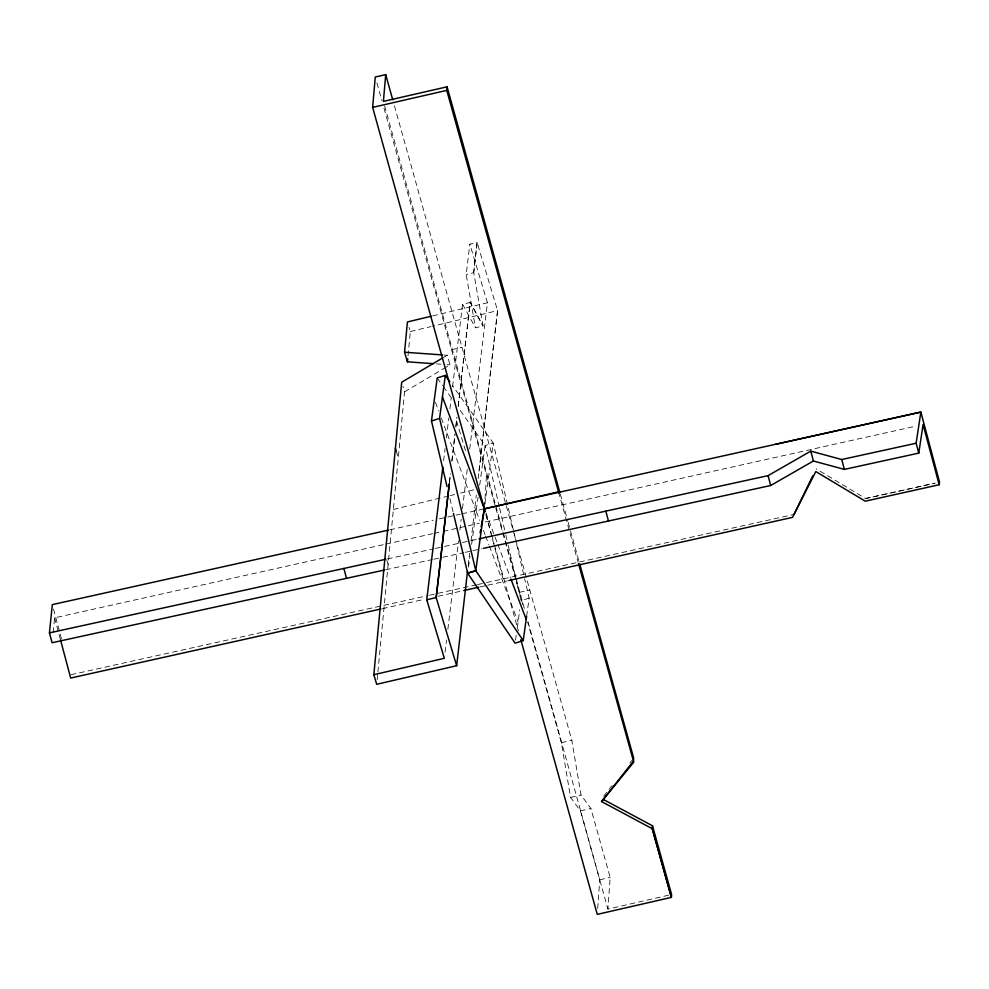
<?xml version="1.0" encoding="UTF-8"?>
<svg xmlns="http://www.w3.org/2000/svg" width="989" height="989" viewBox="0 0 989 989"><rect width="100%" height="100%" fill="white"/><g stroke="black" fill="none" stroke-linecap="round" stroke-linejoin="round"><path stroke-width="0.74" stroke-dasharray="4.95 3.71" d="M484.486 507.369L486.514 474.893M597.69 908.483L599.717 879.79L580.456 810.893L570.579 797.406L561.381 742.652L527.681 622.143M668.638 895.181L607.914 909.101L610.164 877.404L590.89 808.495L581.025 795.02L571.815 740.266L506.22 505.651M377.155 679.703L377.736 673.558M377.885 672.013L404.575 391.805L402.931 386.316M408.012 355.768L410.324 331.538L409.087 327.433M53.134 632.478L54.618 617.828L384.4 544.432M473.768 272.68L477.118 242.478L469.862 244.221L466.19 274.472L475.449 327.804L483.015 326.011L473.768 272.68L466.19 274.472M449.377 482.904L450.428 473.719M451.837 461.492L455.014 433.973M455.892 426.321L456.943 417.148M458.179 406.454L470.146 302.473L462.58 304.266L452.48 387.503M479.059 471.246L497.591 310.608L477.118 242.478L473.632 272.717M449.501 481.964L450.378 474.361M451.961 460.627L454.952 434.666M455.842 427.025L456.881 417.951M458.253 406.071L470.257 301.979L483.015 326.011L470.146 302.473M468.217 565.312L469.614 553.148M471.024 540.971L476.302 495.168M478.206 478.664L497.591 310.608L432.539 326.209M443.604 460.8L445.075 448.586M446.373 437.892L448.783 418.05M449.896 408.877L451.194 398.196M445.075 652.196L446.558 639.982M447.856 629.288L458.587 540.723M459.885 530.03L461.183 519.349M462.481 508.655L467.29 468.947M469.701 449.093L487.441 302.758L469.862 244.221M865.598 498.505L935.112 483.139L865.598 498.543L816.172 468.873M468.502 567.167L469.948 556.498M471.605 544.432L478.046 497.232M479.69 485.179L485.104 445.557L458.5 407.987M484.882 503.957L493.202 443.01L452.418 385.401M515.529 640.13L516.382 634.06M517.222 627.99L519.769 609.756M526.605 616.32L529.14 598.098L524.652 578.713M603.673 796.244L612.117 785.513M629.931 762.878L631.81 760.492M443.282 357.573L447.176 355.261L450.057 364.867L446.163 367.166M404.575 391.805L444.865 367.945M529.14 598.098L521.042 600.644L516.542 581.26M393.375 509.471L448.635 495.983M450.131 495.613L454.606 494.525M460.577 493.066L477.007 489.061M432.626 315.911L487.441 302.758M410.324 331.538L431.056 326.568M451.516 349.735L461.962 347.337M519.361 592.374L529.795 589.988M561.381 742.652L571.815 740.266M570.579 797.406L581.025 795.02M580.456 810.893L590.89 808.495M599.717 879.79L610.164 877.404M389.728 529.82L433.306 520.165M439.314 518.829L460.355 514.169M461.851 513.835L482.892 509.174M385.908 544.098L432.589 533.701M434.097 533.368L441.626 531.699M443.134 531.365L479.269 523.317M485.29 521.982L915.567 426.21M71.035 674.696L428.163 595.539M429.473 595.23L476.389 584.845M477.551 584.573L485.426 582.842M486.576 582.57L792.832 514.7M382.409 608.655L424.565 599.272M438.127 596.256L462.222 590.89M480.283 586.873L486.316 585.525M487.812 585.191L507.394 580.84M387.416 558.921L433.961 548.747M435.457 548.413L442.973 546.769M444.469 546.447L460.985 542.825M462.493 542.504L469.998 540.859M471.493 540.526L478.997 538.881M385.661 569.763L432.329 559.551M433.837 559.218L441.366 557.573M442.862 557.24L463.94 552.628M465.448 552.295L471.469 550.984M472.977 550.65L482.014 548.672M444.135 355.051L447.176 355.261M436.359 363.89L440.921 364.212M447.016 364.644L450.057 364.867M437.212 377.934L442.54 385.45M443.418 386.699L451.404 397.974M462.58 304.266L475.449 327.804M485.896 512.846L497.319 543.072M497.875 544.519L510.386 577.625M476.401 511.746L479.653 520.325M483.436 530.339L485.067 534.641M485.599 536.063L488.85 544.655M489.394 546.076L518.075 621.908M435.42 402.3L438.634 410.892M441.317 418.05L476.154 511.09M456.547 420.918L466.128 452.814M396.23 450.984L398.283 457.845M386.897 560.355L388.133 564.472M394.413 105.749L505.812 504.167M376.92 82.94L381.902 100.73M383.967 108.147L495.378 506.591M495.773 508.025L502.35 531.55M502.771 533.034L523.515 607.258M560.318 494.166L567.76 520.931M568.168 522.415L579.331 562.556M558.513 491.842L578.058 562.036M384.634 105.86L495.39 504.316M495.798 505.799L502.832 531.068M503.24 532.564L515.64 577.156M516.06 578.652L524.739 609.867M528.039 621.76L607.914 909.101M485.995 514.626L491.236 533.417M491.632 534.864L494.043 543.542M494.451 544.988L518.372 630.945M485.982 514.799L503.104 578.911M53.517 609.1L61.479 638.919M54.618 617.828L60.502 639.858M449.921 498.58L453.123 512.018M515.318 538.449L493.202 443.01L485.104 445.557L499.272 506.702M516.703 544.42L524.306 577.217M499.618 508.198L505.49 533.541M505.836 535.037L507.913 543.987M508.259 545.471L516.196 579.777"/><path stroke-width="1.48" d="M520.832 639.747L597.269 914.38L671.395 897.382L652.27 828.72L652.493 825.79L603.129 799.347M481.161 526.865L484.387 508.841L372.643 107.381L375.264 77.018L385.71 74.62L392.757 99.815M385.71 74.62L383.398 101.41L447.077 86.809L559.91 492.683M558.946 493.375L446.768 90.382L447.077 86.809M467.513 571.407L456.646 665.708L376.71 684.301L373.83 674.708L401.695 382.211L441.984 358.339M433.318 363.668L407.431 361.826L404.55 352.22L407.431 321.944L431.142 316.257M407.431 361.826L407.728 358.797M384.152 570.084L52.083 642.739L49.45 632.873L52.318 604.625L388.232 530.153M449.204 484.425L436.174 597.579L456.646 665.708M449.327 483.497L436.174 597.579L426.754 599.767L444.333 658.303L373.83 674.708M426.754 599.767L442.862 466.907M447.077 486.637L431.464 420.943L437.212 377.934L445.322 375.387L449.76 381.655M453.469 513.501L467.673 573.224L515.108 643.171L523.218 640.625L475.771 570.665L439.573 418.396L445.322 375.387M475.771 570.665L467.661 573.212L475.771 570.678L484.276 508.358M523.218 640.625L526.605 616.32M483.522 548.351L770.715 485.5L813.403 460.998L844.383 469.392L918.769 453.11L916.135 443.245L920.846 412.079L484.387 508.841L558.513 491.842M918.769 453.11L923.083 424.541L939.154 484.746L865.264 501.188L815.838 471.568L792.498 517.383L508.902 580.506M939.154 484.746L939.55 482.15L920.846 412.079L775.265 444.37M480.085 532.873L480.617 529.869M794.031 514.416L812.81 475.771M652.27 828.72L601.559 801.56L633.455 761.036L633.689 758.106L579.739 564.051M601.559 801.56L633.764 762.173L578.466 563.52M478.997 538.881L768.082 475.635L810.77 451.132L841.75 459.514L916.135 443.245M431.464 420.943L439.573 418.396M372.643 107.381L446.768 90.382M380.901 608.989L70.689 678.034L60.502 639.858M463.717 590.557L478.787 587.206M49.45 632.873L385.92 559.255M404.55 352.22L442.615 354.94M484.264 508.531L485.352 511.412M510.93 579.059L526.185 619.361M442.442 396.886L484.004 507.876M395.402 448.24L396.23 450.984M652.493 825.79L671.605 894.501L671.395 897.382L652.27 828.671M841.75 459.514L844.383 469.392M810.77 451.132L813.403 460.998M768.082 475.635L770.715 485.5M605.837 511.14L608.47 521.005M343.875 568.452L346.509 578.318"/></g></svg>
